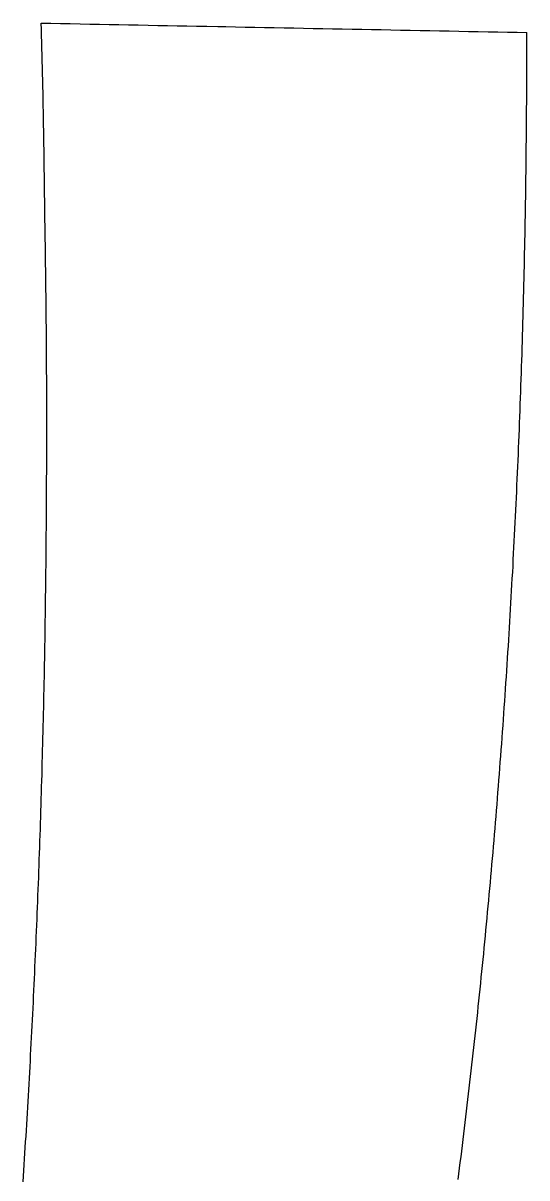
# Model space of a CAD drawing. Header units: inches. Extents: x 10 to 59099, y -255 to 18259.
# Drawn here: x 22206 to 24671, y 7049 to 12698 of the extents above; entities that cross this region are included whole.
import ezdxf

# ---------------------------------------------------------------- set-up
doc = ezdxf.new("R2010")
doc.units = ezdxf.units.IN
doc.header["$MEASUREMENT"] = 0
doc.layers.add('VFDE_Folienkante 3dpoly', color=181, linetype='Continuous')

msp = doc.modelspace()

# ---------------------------------------------------------------- linework, layer by layer
at = {"layer": 'VFDE_Folienkante 3dpoly'}
for p, q in [((22294.6, 12697.7, 11596.4), (22342.1, 12696.7, 11593.4)), ((22342.1, 12696.7, 11593.4), (22389.7, 12695.8, 11590.4)), ((22389.7, 12695.8, 11590.4), (22437.2, 12694.9, 11587.4)), ((22437.2, 12694.9, 11587.4), (22484.7, 12694, 11584.4)), ((22484.7, 12694, 11584.4), (22532.3, 12693.1, 11581.4)), ((22532.3, 12693.1, 11581.4), (22579.8, 12692.2, 11578.4)), ((22579.8, 12692.2, 11578.4), (22627.3, 12691.2, 11575.4)), ((22627.3, 12691.2, 11575.4), (22674.9, 12690.3, 11572.4)), ((22674.9, 12690.3, 11572.4), (22722.4, 12689.4, 11569.4)), ((22722.4, 12689.4, 11569.4), (22769.9, 12688.5, 11566.4)), ((22769.9, 12688.5, 11566.4), (22817.5, 12687.6, 11563.4)), ((22817.5, 12687.6, 11563.4), (22865, 12686.6, 11560.4)), ((22865, 12686.6, 11560.4), (22912.5, 12685.7, 11557.4)), ((22912.5, 12685.7, 11557.4), (22960.1, 12684.8, 11554.4)), ((22960.1, 12684.8, 11554.4), (23007.6, 12683.9, 11551.4)), ((23007.6, 12683.9, 11551.4), (23055.1, 12683, 11548.5)), ((23055.1, 12683, 11548.5), (23104.5, 12682, 11545.4)), ((23104.5, 12682, 11545.4), (23158.4, 12681, 11542)), ((23158.4, 12681, 11542), (23197.7, 12680.2, 11539.5)), ((23197.7, 12680.2, 11539.5), (23245.3, 12679.3, 11536.6)), ((23245.3, 12679.3, 11536.6), (23292.8, 12678.4, 11533.6)), ((23292.8, 12678.4, 11533.6), (23340.3, 12677.4, 11530.7)), ((23340.3, 12677.4, 11530.7), (23387.9, 12676.5, 11527.7)), ((23387.9, 12676.5, 11527.7), (23435.4, 12675.6, 11524.7)), ((23435.4, 12675.6, 11524.7), (23482.9, 12674.7, 11521.8)), ((23482.9, 12674.7, 11521.8), (23530.5, 12673.8, 11518.8)), ((23530.5, 12673.8, 11518.8), (23578, 12672.9, 11515.8)), ((23578, 12672.9, 11515.8), (23625.5, 12672, 11512.8)), ((23625.5, 12672, 11512.8), (23673.1, 12671, 11509.8)), ((23673.1, 12671, 11509.8), (23720.6, 12670.1, 11506.8)), ((23720.6, 12670.1, 11506.8), (23768.1, 12669.2, 11503.7)), ((23768.1, 12669.2, 11503.7), (23815.7, 12668.3, 11500.7)), ((23815.7, 12668.3, 11500.7), (23863.2, 12667.4, 11497.6)), ((23863.2, 12667.4, 11497.6), (23910.7, 12666.5, 11494.5)), ((23910.7, 12666.5, 11494.5), (23958.2, 12665.6, 11491.4)), ((23958.2, 12665.6, 11491.4), (24005.8, 12664.6, 11488.3)), ((24005.8, 12664.6, 11488.3), (24053.3, 12663.7, 11485.3)), ((24053.3, 12663.7, 11485.3), (24100.8, 12662.8, 11482.2)), ((24100.8, 12662.8, 11482.2), (24148.3, 12661.9, 11479.2)), ((24148.3, 12661.9, 11479.2), (24195.9, 12661, 11476.2)), ((24195.9, 12661, 11476.2), (24243.4, 12660.1, 11473.2)), ((24243.4, 12660.1, 11473.2), (24291, 12659.2, 11470.3)), ((24291, 12659.2, 11470.3), (24338.5, 12658.2, 11467.4)), ((24338.5, 12658.2, 11467.4), (24386, 12657.3, 11464.6)), ((24386, 12657.3, 11464.6), (24433.6, 12656.4, 11461.9)), ((24433.6, 12656.4, 11461.9), (24481.1, 12655.5, 11459.2)), ((24481.1, 12655.5, 11459.2), (24528.7, 12654.6, 11456.6)), ((24528.7, 12654.6, 11456.6), (24576.2, 12653.7, 11454)), ((24576.2, 12653.7, 11454), (24623.8, 12652.7, 11451.5)), ((24623.8, 12652.7, 11451.5), (24671.4, 12651.8, 11448.9))]:
    msp.add_line(p, q, dxfattribs=at)
at = {"layer": 'VFDE_Folienkante 3dpoly', "color": 2}
for p, q in [((22295.6, 12666.6, 11596.6), (22294.6, 12697.7, 11596.4)), ((22296.5, 12635.5, 11596.7), (22295.6, 12666.6, 11596.6)), ((22297.4, 12604.5, 11596.8), (22296.5, 12635.5, 11596.7)), ((22298.3, 12573.4, 11596.8), (22297.4, 12604.5, 11596.8)), ((24671.3, 12620.9, 11449.1), (24671.4, 12651.8, 11448.9)), ((24671.3, 12590, 11449.3), (24671.3, 12620.9, 11449.1)), ((22299.2, 12542.3, 11596.8), (22298.3, 12573.4, 11596.8)), ((22300.1, 12511.3, 11596.7), (22299.2, 12542.3, 11596.8)), ((24671.1, 12528.1, 11449.4), (24671.2, 12559, 11449.4)), ((24671.2, 12559, 11449.4), (24671.3, 12590, 11449.3)), ((22300.9, 12480.2, 11596.5), (22300.1, 12511.3, 11596.7)), ((24671, 12466.2, 11449.3), (24671.1, 12497.2, 11449.4)), ((24671.1, 12497.2, 11449.4), (24671.1, 12528.1, 11449.4)), ((22301.7, 12449.2, 11596.1), (22300.9, 12480.2, 11596.5)), ((22302.4, 12418.1, 11595.6), (22301.7, 12449.2, 11596.1)), ((24670.8, 12404.4, 11448.7), (24670.9, 12435.3, 11449.1)), ((24670.9, 12435.3, 11449.1), (24671, 12466.2, 11449.3)), ((22303.1, 12387, 11595), (22302.4, 12418.1, 11595.6)), ((22303.8, 12356, 11594.2), (22303.1, 12387, 11595)), ((24670.5, 12342.5, 11447.4), (24670.6, 12373.5, 11448.1)), ((24670.6, 12373.5, 11448.1), (24670.8, 12404.4, 11448.7)), ((22304.4, 12324.9, 11593.3), (22303.8, 12356, 11594.2)), ((22305, 12293.9, 11592.3), (22304.4, 12324.9, 11593.3)), ((24670.3, 12311.6, 11446.6), (24670.5, 12342.5, 11447.4)), ((22305.6, 12262.8, 11591.1), (22305, 12293.9, 11592.3)), ((22306.1, 12231.8, 11589.9), (22305.6, 12262.8, 11591.1)), ((24669.9, 12249.8, 11444.5), (24670.1, 12280.7, 11445.6)), ((24670.1, 12280.7, 11445.6), (24670.3, 12311.6, 11446.6)), ((22306.6, 12200.7, 11588.5), (22306.1, 12231.8, 11589.9)), ((22307.1, 12169.7, 11587), (22306.6, 12200.7, 11588.5)), ((24669.4, 12188, 11441.9), (24669.6, 12218.9, 11443.3)), ((24669.6, 12218.9, 11443.3), (24669.9, 12249.8, 11444.5)), ((22307.6, 12138.6, 11585.5), (22307.1, 12169.7, 11587)), ((24668.8, 12126.2, 11438.9), (24669.1, 12157.1, 11440.5)), ((24669.1, 12157.1, 11440.5), (24669.4, 12188, 11441.9)), ((22308, 12107.6, 11583.8), (22307.6, 12138.6, 11585.5)), ((22308.5, 12076.6, 11582.1), (22308, 12107.6, 11583.8)), ((24668.1, 12064.4, 11435.5), (24668.5, 12095.3, 11437.2)), ((24668.5, 12095.3, 11437.2), (24668.8, 12126.2, 11438.9)), ((22308.9, 12045.6, 11580.2), (22308.5, 12076.6, 11582.1)), ((22309.3, 12014.6, 11578.3), (22308.9, 12045.6, 11580.2)), ((24667.4, 12002.7, 11431.7), (24667.8, 12033.6, 11433.6)), ((24667.8, 12033.6, 11433.6), (24668.1, 12064.4, 11435.5)), ((22309.7, 11983.5, 11576.4), (22309.3, 12014.6, 11578.3)), ((22310.2, 11952.5, 11574.3), (22309.7, 11983.5, 11576.4)), ((24667, 11971.8, 11429.7), (24667.4, 12002.7, 11431.7)), ((22310.6, 11921.5, 11572.2), (22310.2, 11952.5, 11574.3)), ((22311, 11890.5, 11570.1), (22310.6, 11921.5, 11572.2)), ((24666.2, 11910.1, 11425.5), (24666.6, 11941, 11427.6)), ((24666.6, 11941, 11427.6), (24667, 11971.8, 11429.7)), ((22311.4, 11859.5, 11567.9), (22311, 11890.5, 11570.1)), ((24665.3, 11848.4, 11421.1), (24665.7, 11879.3, 11423.3)), ((24665.7, 11879.3, 11423.3), (24666.2, 11910.1, 11425.5)), ((22311.8, 11828.6, 11565.6), (22311.4, 11859.5, 11567.9)), ((22312.3, 11797.6, 11563.3), (22311.8, 11828.6, 11565.6)), ((24664.3, 11786.7, 11416.5), (24664.8, 11817.6, 11418.8)), ((24664.8, 11817.6, 11418.8), (24665.3, 11848.4, 11421.1)), ((22312.7, 11766.6, 11560.9), (22312.3, 11797.6, 11563.3)), ((22313.1, 11735.6, 11558.5), (22312.7, 11766.6, 11560.9)), ((24663.2, 11725.1, 11411.8), (24663.8, 11755.9, 11414.2)), ((24663.8, 11755.9, 11414.2), (24664.3, 11786.7, 11416.5)), ((22313.6, 11704.6, 11556), (22313.1, 11735.6, 11558.5)), ((22314, 11673.7, 11553.5), (22313.6, 11704.6, 11556)), ((24662.1, 11663.4, 11407), (24662.6, 11694.2, 11409.4)), ((24662.6, 11694.2, 11409.4), (24663.2, 11725.1, 11411.8)), ((22314.4, 11642.7, 11550.9), (22314, 11673.7, 11553.5)), ((22314.9, 11611.7, 11548.3), (22314.4, 11642.7, 11550.9)), ((24661.5, 11632.6, 11404.5), (24662.1, 11663.4, 11407)), ((22315.3, 11580.8, 11545.6), (22314.9, 11611.7, 11548.3)), ((22315.7, 11549.8, 11542.8), (22315.3, 11580.8, 11545.6)), ((24660.2, 11571, 11399.4), (24660.9, 11601.8, 11402)), ((24660.9, 11601.8, 11402), (24661.5, 11632.6, 11404.5)), ((22316.2, 11518.9, 11540), (22315.7, 11549.8, 11542.8)), ((24658.9, 11509.3, 11394), (24659.6, 11540.1, 11396.7)), ((24659.6, 11540.1, 11396.7), (24660.2, 11571, 11399.4)), ((22316.6, 11488, 11537.1), (22316.2, 11518.9, 11540)), ((22317, 11457, 11534.1), (22316.6, 11488, 11537.1)), ((24657.5, 11447.7, 11388.5), (24658.2, 11478.5, 11391.3)), ((24658.2, 11478.5, 11391.3), (24658.9, 11509.3, 11394)), ((22317.4, 11426.1, 11531.1), (22317, 11457, 11534.1)), ((22317.8, 11395.2, 11528), (22317.4, 11426.1, 11531.1)), ((24656, 11386.2, 11382.7), (24656.7, 11417, 11385.6)), ((24656.7, 11417, 11385.6), (24657.5, 11447.7, 11388.5)), ((22318.2, 11364.3, 11524.8), (22317.8, 11395.2, 11528)), ((22318.5, 11333.4, 11521.6), (22318.2, 11364.3, 11524.8)), ((24654.4, 11324.6, 11376.6), (24655.2, 11355.4, 11379.7)), ((24655.2, 11355.4, 11379.7), (24656, 11386.2, 11382.7)), ((22318.9, 11302.5, 11518.2), (22318.5, 11333.4, 11521.6)), ((22319.2, 11271.6, 11514.9), (22318.9, 11302.5, 11518.2)), ((24653.6, 11293.9, 11373.5), (24654.4, 11324.6, 11376.6)), ((22319.5, 11240.7, 11511.4), (22319.2, 11271.6, 11514.9)), ((22319.8, 11209.8, 11507.8), (22319.5, 11240.7, 11511.4)), ((24651.9, 11232.4, 11367.1), (24652.8, 11263.1, 11370.3)), ((24652.8, 11263.1, 11370.3), (24653.6, 11293.9, 11373.5)), ((22320.1, 11179, 11504.2), (22319.8, 11209.8, 11507.8)), ((24650.2, 11170.9, 11360.3), (24651.1, 11201.6, 11363.7)), ((24651.1, 11201.6, 11363.7), (24651.9, 11232.4, 11367.1)), ((22320.4, 11148.1, 11500.5), (22320.1, 11179, 11504.2)), ((22320.6, 11117.3, 11496.7), (22320.4, 11148.1, 11500.5)), ((24648.3, 11109.5, 11353.2), (24649.3, 11140.2, 11356.8)), ((24649.3, 11140.2, 11356.8), (24650.2, 11170.9, 11360.3)), ((22320.8, 11086.4, 11492.9), (22320.6, 11117.3, 11496.7)), ((22321, 11055.6, 11488.9), (22320.8, 11086.4, 11492.9)), ((24646.4, 11048.1, 11345.8), (24647.4, 11078.8, 11349.5)), ((24647.4, 11078.8, 11349.5), (24648.3, 11109.5, 11353.2)), ((22321.2, 11024.8, 11484.9), (22321, 11055.6, 11488.9)), ((22321.4, 10994, 11480.8), (22321.2, 11024.8, 11484.9)), ((24644.4, 10986.8, 11338), (24645.4, 11017.4, 11341.9)), ((24645.4, 11017.4, 11341.9), (24646.4, 11048.1, 11345.8)), ((22321.5, 10963.2, 11476.6), (22321.4, 10994, 11480.8)), ((22321.6, 10932.4, 11472.3), (22321.5, 10963.2, 11476.6)), ((24643.4, 10956.1, 11334), (24644.4, 10986.8, 11338)), ((22321.7, 10901.6, 11468), (22321.6, 10932.4, 11472.3)), ((22321.8, 10870.9, 11463.5), (22321.7, 10901.6, 11468)), ((24641.2, 10894.8, 11325.8), (24642.3, 10925.5, 11330)), ((24642.3, 10925.5, 11330), (24643.4, 10956.1, 11334)), ((22321.9, 10840.1, 11459), (22321.8, 10870.9, 11463.5)), ((24639, 10833.6, 11317.3), (24640.2, 10864.2, 11321.6)), ((24640.2, 10864.2, 11321.6), (24641.2, 10894.8, 11325.8)), ((22321.9, 10809.4, 11454.5), (22321.9, 10840.1, 11459)), ((22322, 10778.7, 11449.8), (22321.9, 10809.4, 11454.5)), ((24636.8, 10772.4, 11308.4), (24637.9, 10803, 11312.9)), ((24637.9, 10803, 11312.9), (24639, 10833.6, 11317.3)), ((22322, 10748, 11445.1), (22322, 10778.7, 11449.8)), ((22322, 10717.3, 11440.3), (22322, 10748, 11445.1)), ((24634.4, 10711.3, 11299.3), (24635.6, 10741.8, 11303.9)), ((24635.6, 10741.8, 11303.9), (24636.8, 10772.4, 11308.4)), ((22321.9, 10655.9, 11430.5), (22322, 10686.6, 11435.4)), ((22322, 10686.6, 11435.4), (22322, 10717.3, 11440.3)), ((24632, 10650.2, 11289.8), (24633.2, 10680.7, 11294.6)), ((24633.2, 10680.7, 11294.6), (24634.4, 10711.3, 11299.3)), ((22321.8, 10594.6, 11420.3), (22321.9, 10625.2, 11425.4)), ((22321.9, 10625.2, 11425.4), (22321.9, 10655.9, 11430.5)), ((24629.5, 10589.2, 11280.1), (24630.7, 10619.7, 11285)), ((24630.7, 10619.7, 11285), (24632, 10650.2, 11289.8)), ((22321.6, 10533.3, 11409.9), (22321.7, 10563.9, 11415.1)), ((22321.7, 10563.9, 11415.1), (22321.8, 10594.6, 11420.3)), ((24628.2, 10558.7, 11275.1), (24629.5, 10589.2, 11280.1)), ((22321.5, 10502.7, 11404.6), (22321.6, 10533.3, 11409.9)), ((24625.5, 10497.7, 11264.9), (24626.9, 10528.2, 11270)), ((24626.9, 10528.2, 11270), (24628.2, 10558.7, 11275.1)), ((22321.3, 10441.5, 11393.7), (22321.4, 10472.1, 11399.2)), ((22321.4, 10472.1, 11399.2), (22321.5, 10502.7, 11404.6)), ((24622.8, 10436.8, 11254.5), (24624.2, 10467.2, 11259.7)), ((24624.2, 10467.2, 11259.7), (24625.5, 10497.7, 11264.9)), ((22321, 10380.3, 11382.6), (22321.1, 10410.9, 11388.2)), ((22321.1, 10410.9, 11388.2), (22321.3, 10441.5, 11393.7)), ((24620, 10375.9, 11243.7), (24621.4, 10406.4, 11249.1)), ((24621.4, 10406.4, 11249.1), (24622.8, 10436.8, 11254.5)), ((22320.6, 10319.2, 11371.1), (22320.8, 10349.8, 11376.9)), ((22320.8, 10349.8, 11376.9), (22321, 10380.3, 11382.6)), ((24617.2, 10315.1, 11232.7), (24618.6, 10345.5, 11238.2)), ((24618.6, 10345.5, 11238.2), (24620, 10375.9, 11243.7)), ((22320.2, 10258.2, 11359.4), (22320.4, 10288.7, 11365.3)), ((22320.4, 10288.7, 11365.3), (22320.6, 10319.2, 11371.1)), ((24614.2, 10254.4, 11221.4), (24615.7, 10284.7, 11227.1)), ((24615.7, 10284.7, 11227.1), (24617.2, 10315.1, 11232.7)), ((22319.7, 10197.2, 11347.4), (22320, 10227.7, 11353.4)), ((22320, 10227.7, 11353.4), (22320.2, 10258.2, 11359.4)), ((24611.2, 10193.7, 11209.8), (24612.7, 10224, 11215.7)), ((24612.7, 10224, 11215.7), (24614.2, 10254.4, 11221.4)), ((22319.5, 10166.8, 11341.3), (22319.7, 10197.2, 11347.4)), ((24609.7, 10163.4, 11203.9), (24611.2, 10193.7, 11209.8)), ((22318.9, 10105.9, 11328.8), (22319.2, 10136.3, 11335.1)), ((22319.2, 10136.3, 11335.1), (22319.5, 10166.8, 11341.3)), ((24606.5, 10102.7, 11192), (24608.1, 10133, 11198)), ((24608.1, 10133, 11198), (24609.7, 10163.4, 11203.9)), ((22318.3, 10045, 11316.1), (22318.6, 10075.5, 11322.5)), ((22318.6, 10075.5, 11322.5), (22318.9, 10105.9, 11328.8)), ((24603.3, 10042.2, 11179.7), (24604.9, 10072.5, 11185.8)), ((24604.9, 10072.5, 11185.8), (24606.5, 10102.7, 11192)), ((22317.6, 9984.3, 11303), (22318, 10014.7, 11309.6)), ((22318, 10014.7, 11309.6), (22318.3, 10045, 11316.1)), ((24600, 9981.7, 11167.1), (24601.7, 10012, 11173.4)), ((24601.7, 10012, 11173.4), (24603.3, 10042.2, 11179.7)), ((22316.9, 9923.6, 11289.7), (22317.3, 9953.9, 11296.4)), ((22317.3, 9953.9, 11296.4), (22317.6, 9984.3, 11303)), ((24596.6, 9921.3, 11154.3), (24598.3, 9951.5, 11160.7)), ((24598.3, 9951.5, 11160.7), (24600, 9981.7, 11167.1)), ((22316.1, 9862.9, 11276.1), (22316.5, 9893.3, 11282.9)), ((22316.5, 9893.3, 11282.9), (22316.9, 9923.6, 11289.7)), ((24593.2, 9860.9, 11141.2), (24594.9, 9891.1, 11147.7)), ((24594.9, 9891.1, 11147.7), (24596.6, 9921.3, 11154.3)), ((22315.2, 9802.4, 11262.2), (22315.7, 9832.6, 11269.2)), ((22315.7, 9832.6, 11269.2), (22316.1, 9862.9, 11276.1)), ((24589.6, 9800.7, 11127.7), (24591.4, 9830.8, 11134.5)), ((24591.4, 9830.8, 11134.5), (24593.2, 9860.9, 11141.2)), ((22314.3, 9741.9, 11248), (22314.8, 9772.1, 11255.1)), ((22314.8, 9772.1, 11255.1), (22315.2, 9802.4, 11262.2)), ((24587.9, 9770.5, 11120.9), (24589.6, 9800.7, 11127.7)), ((22313.8, 9711.6, 11240.8), (22314.3, 9741.9, 11248)), ((24584.2, 9710.4, 11107.1), (24586, 9740.4, 11114)), ((24586, 9740.4, 11114), (24587.9, 9770.5, 11120.9)), ((22312.8, 9651.3, 11226.1), (22313.3, 9681.4, 11233.5)), ((22313.3, 9681.4, 11233.5), (22313.8, 9711.6, 11240.8)), ((24580.5, 9650.3, 11093), (24582.4, 9680.3, 11100.1)), ((24582.4, 9680.3, 11100.1), (24584.2, 9710.4, 11107.1)), ((22311.8, 9590.9, 11211.2), (22312.3, 9621.1, 11218.7)), ((22312.3, 9621.1, 11218.7), (22312.8, 9651.3, 11226.1)), ((24576.7, 9590.2, 11078.5), (24578.6, 9620.2, 11085.8)), ((24578.6, 9620.2, 11085.8), (24580.5, 9650.3, 11093)), ((22310.6, 9530.7, 11196), (22311.2, 9560.8, 11203.6)), ((22311.2, 9560.8, 11203.6), (22311.8, 9590.9, 11211.2)), ((24572.8, 9530.2, 11063.8), (24574.8, 9560.2, 11071.2)), ((24574.8, 9560.2, 11071.2), (24576.7, 9590.2, 11078.5)), ((22309.4, 9470.5, 11180.4), (22310, 9500.6, 11188.2)), ((22310, 9500.6, 11188.2), (22310.6, 9530.7, 11196)), ((24568.9, 9470.4, 11048.9), (24570.8, 9500.3, 11056.4)), ((24570.8, 9500.3, 11056.4), (24572.8, 9530.2, 11063.8)), ((22308.2, 9410.4, 11164.6), (22308.8, 9440.5, 11172.6)), ((22308.8, 9440.5, 11172.6), (22309.4, 9470.5, 11180.4)), ((24564.8, 9410.6, 11033.6), (24566.9, 9440.4, 11041.3)), ((24566.9, 9440.4, 11041.3), (24568.9, 9470.4, 11048.9)), ((22306.9, 9350.4, 11148.5), (22307.5, 9380.4, 11156.6)), ((22307.5, 9380.4, 11156.6), (22308.2, 9410.4, 11164.6)), ((24560.7, 9350.8, 11018), (24562.8, 9380.7, 11025.8)), ((24562.8, 9380.7, 11025.8), (24564.8, 9410.6, 11033.6)), ((22305.5, 9290.5, 11132.1), (22306.2, 9320.4, 11140.4)), ((22306.2, 9320.4, 11140.4), (22306.9, 9350.4, 11148.5)), ((24556.5, 9291.2, 11002.2), (24558.6, 9321, 11010.2)), ((24558.6, 9321, 11010.2), (24560.7, 9350.8, 11018)), ((22304.8, 9260.5, 11123.8), (22305.5, 9290.5, 11132.1)), ((24554.4, 9261.4, 10994.2), (24556.5, 9291.2, 11002.2)), ((22303.3, 9200.7, 11107), (22304.1, 9230.6, 11115.5)), ((22304.1, 9230.6, 11115.5), (22304.8, 9260.5, 11123.8)), ((24550.1, 9201.8, 10977.9), (24552.3, 9231.6, 10986.1)), ((24552.3, 9231.6, 10986.1), (24554.4, 9261.4, 10994.2)), ((22301.8, 9141, 11089.9), (22302.6, 9170.8, 11098.5)), ((22302.6, 9170.8, 11098.5), (22303.3, 9200.7, 11107)), ((24545.7, 9142.4, 10961.4), (24547.9, 9172.1, 10969.7)), ((24547.9, 9172.1, 10969.7), (24550.1, 9201.8, 10977.9)), ((22300.2, 9081.3, 11072.5), (22301, 9111.2, 11081.2)), ((22301, 9111.2, 11081.2), (22301.8, 9141, 11089.9)), ((24541.3, 9083, 10944.6), (24543.5, 9112.7, 10953)), ((24543.5, 9112.7, 10953), (24545.7, 9142.4, 10961.4)), ((22298.6, 9021.8, 11054.8), (22299.4, 9051.5, 11063.7)), ((22299.4, 9051.5, 11063.7), (22300.2, 9081.3, 11072.5)), ((24536.8, 9023.7, 10927.5), (24539, 9053.4, 10936)), ((24539, 9053.4, 10936), (24541.3, 9083, 10944.6)), ((22296.9, 8962.3, 11036.8), (22297.8, 8992, 11045.9)), ((22297.8, 8992, 11045.9), (22298.6, 9021.8, 11054.8)), ((24532.2, 8964.6, 10910.1), (24534.5, 8994.1, 10918.8)), ((24534.5, 8994.1, 10918.8), (24536.8, 9023.7, 10927.5)), ((22295.1, 8902.9, 11018.6), (22296, 8932.6, 11027.7)), ((22296, 8932.6, 11027.7), (22296.9, 8962.3, 11036.8)), ((24527.5, 8905.5, 10892.4), (24529.8, 8935, 10901.3)), ((24529.8, 8935, 10901.3), (24532.2, 8964.6, 10910.1)), ((22293.3, 8843.6, 11000), (22294.2, 8873.3, 11009.3)), ((22294.2, 8873.3, 11009.3), (22295.1, 8902.9, 11018.6)), ((24522.7, 8846.4, 10874.5), (24525.1, 8875.9, 10883.5)), ((24525.1, 8875.9, 10883.5), (24527.5, 8905.5, 10892.4)), ((22291.5, 8784.4, 10981.2), (22292.4, 8814, 10990.7)), ((22292.4, 8814, 10990.7), (22293.3, 8843.6, 11000)), ((24517.9, 8787.5, 10856.3), (24520.3, 8817, 10865.4)), ((24520.3, 8817, 10865.4), (24522.7, 8846.4, 10874.5)), ((22290.5, 8754.9, 10971.7), (22291.5, 8784.4, 10981.2)), ((24513, 8728.7, 10837.8), (24515.5, 8758.1, 10847.1)), ((24515.5, 8758.1, 10847.1), (24517.9, 8787.5, 10856.3)), ((22288.5, 8695.8, 10952.4), (22289.5, 8725.3, 10962.1)), ((22289.5, 8725.3, 10962.1), (22290.5, 8754.9, 10971.7)), ((24508, 8670, 10819), (24510.5, 8699.3, 10828.4)), ((24510.5, 8699.3, 10828.4), (24513, 8728.7, 10837.8)), ((22286.5, 8636.8, 10932.9), (22287.5, 8666.3, 10942.7)), ((22287.5, 8666.3, 10942.7), (22288.5, 8695.8, 10952.4)), ((24505.5, 8640.6, 10809.5), (24508, 8670, 10819)), ((22284.4, 8578, 10913.1), (22285.5, 8607.4, 10923)), ((22285.5, 8607.4, 10923), (22286.5, 8636.8, 10932.9)), ((24500.4, 8582, 10790.3), (24502.9, 8611.3, 10800)), ((24502.9, 8611.3, 10800), (24505.5, 8640.6, 10809.5)), ((22282.3, 8519.2, 10893), (22283.4, 8548.6, 10903.1)), ((22283.4, 8548.6, 10903.1), (22284.4, 8578, 10913.1)), ((24495.2, 8523.5, 10770.9), (24497.8, 8552.8, 10780.7)), ((24497.8, 8552.8, 10780.7), (24500.4, 8582, 10790.3)), ((22280.1, 8460.5, 10872.6), (22281.2, 8489.8, 10882.8)), ((22281.2, 8489.8, 10882.8), (22282.3, 8519.2, 10893)), ((24490, 8465.2, 10751.1), (24492.6, 8494.3, 10761.1)), ((24492.6, 8494.3, 10761.1), (24495.2, 8523.5, 10770.9)), ((22277.8, 8401.9, 10851.9), (22279, 8431.2, 10862.3)), ((22279, 8431.2, 10862.3), (22280.1, 8460.5, 10872.6)), ((24484.7, 8406.9, 10731.1), (24487.3, 8436, 10741.2)), ((24487.3, 8436, 10741.2), (24490, 8465.2, 10751.1)), ((22275.5, 8343.5, 10831), (22276.7, 8372.7, 10841.5)), ((22276.7, 8372.7, 10841.5), (22277.8, 8401.9, 10851.9)), ((24479.3, 8348.7, 10710.8), (24482, 8377.8, 10721)), ((24482, 8377.8, 10721), (24484.7, 8406.9, 10731.1)), ((22273.1, 8285.1, 10809.7), (22274.3, 8314.3, 10820.4)), ((22274.3, 8314.3, 10820.4), (22275.5, 8343.5, 10831)), ((24473.8, 8290.6, 10690.3), (24476.5, 8319.6, 10700.6)), ((24476.5, 8319.6, 10700.6), (24479.3, 8348.7, 10710.8)), ((22270.7, 8226.9, 10788.2), (22271.9, 8256, 10799)), ((22271.9, 8256, 10799), (22273.1, 8285.1, 10809.7)), ((24468.2, 8232.6, 10669.5), (24471, 8261.6, 10679.9)), ((24471, 8261.6, 10679.9), (24473.8, 8290.6, 10690.3)), ((22268.2, 8168.7, 10766.4), (22269.4, 8197.8, 10777.3)), ((22269.4, 8197.8, 10777.3), (22270.7, 8226.9, 10788.2)), ((24462.6, 8174.7, 10648.3), (24465.4, 8203.7, 10658.9)), ((24465.4, 8203.7, 10658.9), (24468.2, 8232.6, 10669.5)), ((22265.6, 8110.7, 10744.3), (22266.9, 8139.7, 10755.4)), ((22266.9, 8139.7, 10755.4), (22268.2, 8168.7, 10766.4)), ((24456.9, 8117, 10627), (24459.8, 8145.8, 10637.7)), ((24459.8, 8145.8, 10637.7), (24462.6, 8174.7, 10648.3)), ((22263, 8052.7, 10722), (22264.3, 8081.7, 10733.2)), ((22264.3, 8081.7, 10733.2), (22265.6, 8110.7, 10744.3)), ((24451.2, 8059.3, 10605.3), (24454, 8088.1, 10616.2)), ((24454, 8088.1, 10616.2), (24456.9, 8117, 10627)), ((22260.4, 7994.9, 10699.3), (22261.7, 8023.8, 10710.7)), ((22261.7, 8023.8, 10710.7), (22263, 8052.7, 10722)), ((24445.3, 8001.8, 10583.4), (24448.2, 8030.5, 10594.4)), ((24448.2, 8030.5, 10594.4), (24451.2, 8059.3, 10605.3)), ((22257.6, 7937.2, 10676.4), (22259, 7966, 10687.9)), ((22259, 7966, 10687.9), (22260.4, 7994.9, 10699.3)), ((24439.4, 7944.3, 10561.2), (24442.4, 7973, 10572.3)), ((24442.4, 7973, 10572.3), (24445.3, 8001.8, 10583.4)), ((22254.8, 7879.6, 10653.2), (22256.2, 7908.4, 10664.9)), ((22256.2, 7908.4, 10664.9), (22257.6, 7937.2, 10676.4)), ((24433.4, 7887, 10538.7), (24436.4, 7915.6, 10550)), ((24436.4, 7915.6, 10550), (24439.4, 7944.3, 10561.2)), ((22253.4, 7850.8, 10641.5), (22254.8, 7879.6, 10653.2)), ((24427.3, 7829.8, 10516), (24430.4, 7858.4, 10527.4)), ((24430.4, 7858.4, 10527.4), (24433.4, 7887, 10538.7)), ((22250.5, 7793.4, 10617.9), (22252, 7822.1, 10629.8)), ((22252, 7822.1, 10629.8), (22253.4, 7850.8, 10641.5)), ((24421.2, 7772.7, 10492.9), (24424.3, 7801.2, 10504.5)), ((24424.3, 7801.2, 10504.5), (24427.3, 7829.8, 10516)), ((22247.6, 7736.1, 10594.1), (22249.1, 7764.7, 10606)), ((22249.1, 7764.7, 10606), (22250.5, 7793.4, 10617.9)), ((24415, 7715.7, 10469.7), (24418.1, 7744.2, 10481.3)), ((24418.1, 7744.2, 10481.3), (24421.2, 7772.7, 10492.9)), ((22244.6, 7678.9, 10569.9), (22246.1, 7707.5, 10582)), ((22246.1, 7707.5, 10582), (22247.6, 7736.1, 10594.1)), ((24408.7, 7658.9, 10446.1), (24411.9, 7687.3, 10457.9)), ((24411.9, 7687.3, 10457.9), (24415, 7715.7, 10469.7)), ((22241.6, 7621.9, 10545.5), (22243.1, 7650.4, 10557.7)), ((22243.1, 7650.4, 10557.7), (22244.6, 7678.9, 10569.9)), ((24402.4, 7602.1, 10422.3), (24405.5, 7630.5, 10434.2)), ((24405.5, 7630.5, 10434.2), (24408.7, 7658.9, 10446.1)), ((22238.5, 7564.9, 10520.8), (22240, 7593.4, 10533.2)), ((22240, 7593.4, 10533.2), (22241.6, 7621.9, 10545.5)), ((24395.9, 7545.5, 10398.2), (24399.1, 7573.8, 10410.3)), ((24399.1, 7573.8, 10410.3), (24402.4, 7602.1, 10422.3)), ((22235.3, 7508.1, 10495.8), (22236.9, 7536.5, 10508.3)), ((22236.9, 7536.5, 10508.3), (22238.5, 7564.9, 10520.8)), ((24389.4, 7489, 10373.9), (24392.7, 7517.2, 10386.1)), ((24392.7, 7517.2, 10386.1), (24395.9, 7545.5, 10398.2)), ((22232.1, 7451.4, 10470.5), (22233.7, 7479.7, 10483.2)), ((22233.7, 7479.7, 10483.2), (22235.3, 7508.1, 10495.8)), ((24382.8, 7432.6, 10349.2), (24386.1, 7460.8, 10361.6)), ((24386.1, 7460.8, 10361.6), (24389.4, 7489, 10373.9)), ((22228.8, 7394.8, 10445), (22230.4, 7423.1, 10457.8)), ((22230.4, 7423.1, 10457.8), (22232.1, 7451.4, 10470.5)), ((24376.2, 7376.4, 10324.4), (24379.5, 7404.5, 10336.8)), ((24379.5, 7404.5, 10336.8), (24382.8, 7432.6, 10349.2)), ((22225.4, 7338.4, 10419.2), (22227.1, 7366.6, 10432.1)), ((22227.1, 7366.6, 10432.1), (22228.8, 7394.8, 10445)), ((24369.5, 7320.3, 10299.2), (24372.8, 7348.3, 10311.8)), ((24372.8, 7348.3, 10311.8), (24376.2, 7376.4, 10324.4)), ((22222, 7282, 10393.1), (22223.7, 7310.2, 10406.2)), ((22223.7, 7310.2, 10406.2), (22225.4, 7338.4, 10419.2)), ((24362.7, 7264.3, 10273.8), (24366.1, 7292.3, 10286.5)), ((24366.1, 7292.3, 10286.5), (24369.5, 7320.3, 10299.2)), ((22218.6, 7225.9, 10366.8), (22220.3, 7253.9, 10380)), ((22220.3, 7253.9, 10380), (22222, 7282, 10393.1)), ((24355.8, 7208.4, 10248.1), (24359.3, 7236.4, 10261)), ((24359.3, 7236.4, 10261), (24362.7, 7264.3, 10273.8)), ((22215.1, 7169.8, 10340.2), (22216.8, 7197.8, 10353.5)), ((22216.8, 7197.8, 10353.5), (22218.6, 7225.9, 10366.8)), ((24348.9, 7152.7, 10222.2), (24352.4, 7180.6, 10235.2)), ((24352.4, 7180.6, 10235.2), (24355.8, 7208.4, 10248.1)), ((22211.5, 7113.9, 10313.3), (22213.3, 7141.8, 10326.8)), ((22213.3, 7141.8, 10326.8), (22215.1, 7169.8, 10340.2)), ((24341.9, 7097.1, 10196), (24345.4, 7124.9, 10209.1)), ((24345.4, 7124.9, 10209.1), (24348.9, 7152.7, 10222.2)), ((22207.9, 7058.1, 10286.2), (22209.7, 7086, 10299.8)), ((22209.7, 7086, 10299.8), (22211.5, 7113.9, 10313.3)), ((24334.8, 7041.7, 10169.5), (24338.3, 7069.4, 10182.8)), ((24338.3, 7069.4, 10182.8), (24341.9, 7097.1, 10196)), ((22206, 7030.2, 10272.5), (22207.9, 7058.1, 10286.2))]:
    msp.add_line(p, q, dxfattribs=at)

doc.saveas('drawing.dxf')
